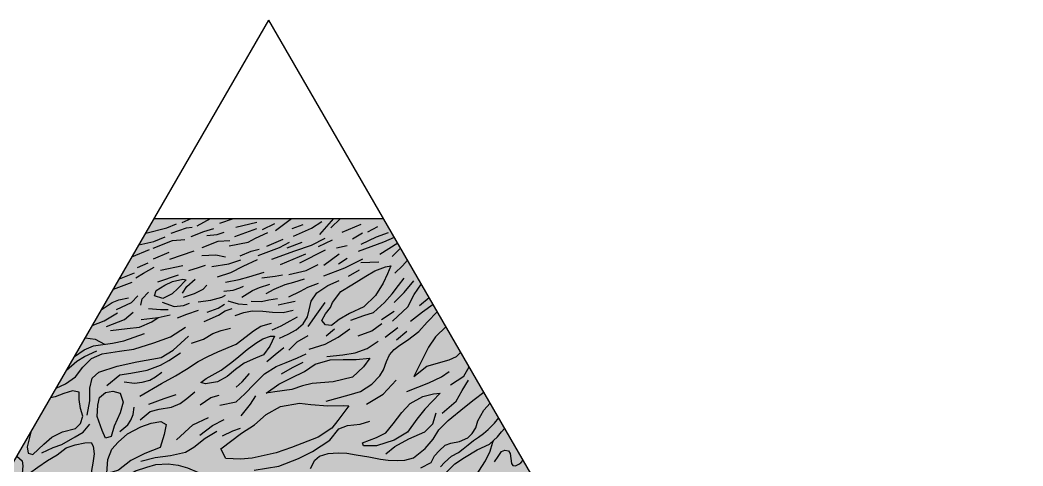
# Model space of a CAD drawing. Header units: millimetres. Extents: x 39 to 1913, y -1214 to 273.
# Drawn here: x 1341.1 to 1494, y -191.9 to -123.9 of the extents above; entities that cross this region are included whole.
import ezdxf

# ---------------------------------------------------------------- set-up
doc = ezdxf.new("R2010")
doc.units = ezdxf.units.MM

msp = doc.modelspace()

# ---------------------------------------------------------------- hatches: boundary and pattern name
at = {"transparency": 33554483}
h = msp.add_hatch(color=43, dxfattribs=at)
h.dxf.hatch_style = 1
h.paths.add_polyline_path([(1396.52, -154.19), (1361.52, -154.19), (1321.52, -223.48), (1379.02, -256.67), (1436.52, -223.48)])

# ---------------------------------------------------------------- linework, layer by layer
at = {"color": 252}
for points in [[(1264.02, -323.07), (1379.02, -123.88)], [(1494.02, -323.07), (1379.02, -123.88)], [(1361.52, -154.19), (1396.52, -154.19)], [(1365.8, -154.77), (1367.16, -154.19)], [(1368.09, -155.29), (1370.09, -154.19)], [(1371.56, -154.9), (1373.62, -154.19)], [(1380.02, -156.02), (1382.45, -154.19)], [(1386.77, -156.64), (1388.9, -154.19)], [(1388.47, -155.58), (1389.92, -154.19)], [(1360.24, -156.41), (1363.46, -155.59), (1364.94, -155.01)], [(1364.13, -156.43), (1366.47, -155.59), (1367.33, -155.5)], [(1367.14, -156.92), (1369.12, -156.15), (1370.61, -155.72)], [(1373.82, -156.92), (1377.2, -155.7)], [(1373.99, -155.48), (1377.2, -154.73)], [(1378.02, -155.85), (1379.93, -154.94)], [(1382.56, -155.72), (1384.26, -155.07)], [(1382.77, -156.88), (1385.51, -155.67), (1387.1, -154.64)], [(1390.2, -156.26), (1393.1, -155.05)], [(1394.1, -156.2), (1395.65, -155.41)], [(1359.19, -158.22), (1361.46, -157.68), (1363.22, -156.95)], [(1361.37, -158.69), (1364.34, -157.53), (1366.21, -157.38)], [(1368.84, -158.62), (1371.29, -157.66), (1373.04, -157.53)], [(1369.57, -156.77), (1371.12, -156.64), (1372.22, -156.28)], [(1372.97, -158.34), (1375.84, -157.78), (1377, -157.18), (1378.87, -156.32)], [(1378.71, -158.41), (1381.18, -157.35)], [(1379.48, -160.39), (1382.95, -159.11), (1385.51, -158.26), (1387.58, -157.18)], [(1386.58, -158.44), (1388.71, -157.44)], [(1391.75, -157.3), (1393.29, -156.35)], [(1392.67, -159.16), (1396.57, -157.76), (1398.17, -157.05)], [(1393.1, -158.1), (1395.42, -156.95), (1397.27, -156.33)], [(1358.14, -160.05), (1360.79, -158.93)], [(1374.65, -159.87), (1376.33, -159.18), (1377.56, -158.84)], [(1377.37, -159.81), (1380.62, -158.58), (1382.15, -157.8)], [(1381.78, -158.67), (1384.08, -157.77)], [(1383.74, -160.95), (1387.64, -158.94)], [(1389.32, -158.67), (1390.97, -158.29)], [(1395.95, -159.63), (1398.66, -157.9)], [(1397.8, -159.97), (1399.11, -158.69)], [(1361.43, -160.35), (1363.82, -159.33)], [(1363.91, -160.37), (1367.61, -159.12)], [(1368.8, -159.83), (1370.93, -159.74), (1372.39, -160.02)], [(1370.3, -161.51), (1372.91, -161.12), (1374.74, -160.5)], [(1371.19, -163.08), (1373.22, -162.43), (1375.07, -161.44), (1377.28, -160.45)], [(1380.8, -161.22), (1384.66, -159.56)], [(1387.39, -161.31), (1389.75, -159.57)], [(1387.39, -162.91), (1390.58, -161.72), (1393.33, -160.31)], [(1389.64, -161.08), (1390.94, -160.21)], [(1398.25, -162.53), (1399.42, -161.42), (1400.17, -160.52)], [(1358.74, -163.23), (1359.9, -162.52), (1361.54, -161.59)], [(1359, -161.64), (1360.59, -160.93)], [(1362.49, -162.05), (1365.91, -161.36)], [(1366.81, -162.09), (1368.29, -161.68), (1369.35, -161.3)], [(1382.04, -162.72), (1384.7, -162.1), (1386.55, -161.21)], [(1388.74, -167.01), (1389.97, -165.31), (1391.69, -164.31), (1393.81, -163), (1395.17, -162.19), (1396.81, -161.55), (1397.64, -161.42), (1397.13, -162.61), (1396.45, -164.04), (1395.28, -165.93), (1393.52, -167.67), (1391.33, -168.69), (1389.76, -169.6), (1388.57, -170.49), (1387.67, -170.43), (1387.1, -169.73), (1387.63, -168.75), (1388.4, -167.75), (1388.74, -167.01)], [(1391.18, -162.97), (1392.82, -161.99)], [(1393.03, -160.87), (1395.78, -160.8)], [(1356.21, -163.39), (1358.51, -162.46)], [(1361.82, -165.17), (1363.15, -164.33), (1364.34, -163.77), (1365.88, -163.45), (1366.38, -163.55), (1365.13, -164.84), (1364.27, -165.66), (1362.83, -166.37), (1361.58, -165.96), (1361.82, -165.17)], [(1362.1, -163.85), (1365.24, -162.78)], [(1365.86, -165.55), (1366.49, -164.56), (1367.78, -163.45)], [(1372.42, -163.92), (1374.51, -163.47), (1375.97, -163.1), (1378.29, -162.39)], [(1377.95, -163.23), (1379.99, -162.97), (1381.11, -162.8)], [(1378.6, -165.64), (1379.8, -164.95), (1381.48, -164.26), (1382.81, -163.88), (1384.47, -163.4)], [(1380.64, -172.44), (1381.94, -171.82), (1383.18, -171.16), (1384.24, -170.24), (1384.9, -169.21), (1385.14, -168.11), (1385.45, -166.77), (1386.34, -165.5), (1388.02, -164.4), (1389.74, -163.64)], [(1391.54, -169.69), (1393.52, -168.99), (1394.96, -168.52), (1396.64, -166.99), (1397.81, -165.67), (1398.77, -164.42), (1399.64, -163.29)], [(1355.3, -164.96), (1358.15, -163.89)], [(1365.99, -166.18), (1367.69, -165.64), (1368.98, -164.95), (1369.54, -164.35)], [(1372.16, -165.27), (1373.56, -165.12), (1374.59, -164.76), (1375.15, -164.52)], [(1374.88, -166.16), (1376.51, -165.19), (1377.59, -164.72), (1379.16, -164.18)], [(1382.08, -166.13), (1383.86, -165.27), (1384.98, -164.65), (1386.6, -164.07)], [(1397.85, -169.86), (1400.21, -167.65), (1401.17, -165.76), (1402.28, -164.16)], [(1398.13, -167.01), (1399.64, -165.48), (1401.1, -163.68)], [(1353.46, -168.14), (1355.11, -167), (1356.12, -166.57), (1357.62, -166.31)], [(1355.77, -168.07), (1358.08, -167), (1359.02, -165.96)], [(1359.5, -167.42), (1359.71, -166.43), (1360.68, -165.42)], [(1368.23, -166.88), (1370.16, -166.63), (1371.82, -166.18), (1372.42, -165.9)], [(1376.32, -166.78), (1377.89, -166.87), (1379, -166.61), (1380.32, -166.39)], [(1402, -167.48), (1403.46, -166.22)], [(1360.66, -167.9), (1362.49, -168.09), (1363.65, -168.09)], [(1362.74, -166.95), (1364.55, -167.62), (1365.99, -167.47), (1366.92, -167.1)], [(1365.07, -169.34), (1366.49, -168.8), (1368.27, -168.15)], [(1369.13, -169.9), (1371.35, -168.93), (1372.34, -168.26), (1373.44, -167.94)], [(1369.61, -168.46), (1371.26, -167.85), (1372.27, -167.27)], [(1372.77, -166.76), (1374.34, -167.21), (1375.69, -167.3)], [(1373.87, -168.97), (1375.18, -168.54), (1376.47, -168.28), (1378.08, -168.31), (1379.59, -168.48), (1381.22, -168.5), (1382.7, -168.18)], [(1380.45, -167.34), (1381.8, -167.04), (1383.03, -166.78)], [(1385.03, -170.65), (1386.31, -168.79), (1387.61, -167.01)], [(1400.64, -169.84), (1402.46, -168.43), (1404.07, -167.27)], [(1352.09, -170.52), (1353.9, -169.79), (1355.93, -168.59)], [(1354.27, -170.67), (1356.98, -169.6), (1358.33, -168.46)], [(1354.87, -171.29), (1357.41, -170.99), (1359.3, -170.75), (1361.17, -169.94), (1362.12, -169.31)], [(1359.52, -169.57), (1362.12, -169.31), (1363.97, -168.86)], [(1379.52, -171.16), (1380.9, -170.56), (1382.27, -169.79), (1383.37, -169.19)], [(1387.77, -182.06), (1391.27, -181.11), (1393, -180.6), (1394.73, -179.45), (1395.95, -178.2), (1396.52, -177.28), (1396.96, -175.99), (1397.4, -175.01), (1398.12, -174.16), (1399, -173.52), (1400.15, -172.74), (1401.88, -171.42), (1403.14, -169.99), (1404.71, -168.39)], [(1396.19, -169.6), (1398.11, -168.31)], [(1346.58, -180.06), (1348.01, -179.43), (1349.51, -178.37), (1350.64, -176.87), (1351.94, -175.53), (1353.61, -174.85), (1356.21, -174.41), (1358.43, -174.1), (1361.47, -173.18), (1364, -172.25), (1366.29, -170.75)], [(1359.31, -181.31), (1362.64, -179.35), (1364.76, -178.21), (1366.47, -177.19), (1368.23, -176.01), (1369.73, -175.26), (1371.24, -174.51), (1374.05, -173.36), (1375.56, -172.2), (1376.66, -171.33), (1377.79, -170.6), (1379.44, -170.15)], [(1367.2, -173.23), (1369.02, -172.61), (1370.47, -171.75), (1371.74, -171.27), (1373.18, -170.92)], [(1385.16, -174.12), (1387.62, -173.37), (1389.57, -172.27), (1391.37, -171.02)], [(1387.75, -172.1), (1389.04, -171.04)], [(1392.65, -172.09), (1394.71, -171.3), (1396.26, -170.18)], [(1396.75, -172.28), (1398.66, -170.81)], [(1406.03, -170.67), (1404.42, -172.23), (1403.34, -173.82), (1402.42, -175.65), (1401.13, -178.3), (1403.1, -176.71), (1406.53, -175.76), (1407.61, -175.25), (1408.3, -174.6)], [(1349.38, -175.22), (1350.85, -174.2), (1352.27, -173.62), (1355.15, -173.21), (1356.91, -172.86), (1360.03, -171.72)], [(1351.01, -172.39), (1352.53, -172.58), (1353.97, -173.37)], [(1351.32, -184.21), (1351.7, -181.99), (1351.73, -180.08), (1352.08, -178.54), (1353.07, -177.62), (1355.9, -176.73), (1358.88, -176.08), (1362.57, -175.4), (1364.41, -174.3), (1365.58, -173.21), (1366.74, -172.12)], [(1376.96, -175.52), (1375.25, -176.25), (1373.94, -177.21), (1372.64, -178.28), (1371.16, -179.13), (1369.34, -179.41), (1368.66, -179.22), (1369.43, -178.58), (1371.74, -177.31), (1373.37, -176.12), (1374.41, -175.26), (1375.72, -174.17), (1377.02, -173.19), (1378.09, -172.55), (1379.27, -172.12), (1379.87, -172.12), (1379.16, -173.68), (1378.22, -174.98), (1376.96, -175.52)], [(1382.08, -174.26), (1383.35, -173.02), (1385, -172.06)], [(1398.49, -172.68), (1400.06, -171.37)], [(1378.71, -175.99), (1379.98, -174.94), (1381.32, -173.85)], [(1387.85, -175.22), (1390.31, -174.99), (1392.2, -174.67), (1394.01, -174.03), (1395.68, -172.91)], [(1348.17, -177.32), (1349.75, -175.96), (1350.89, -175.23), (1352.76, -174.39)], [(1354.28, -179.65), (1356.27, -178.06), (1357.94, -177.79), (1360.44, -177.32), (1362.49, -176.55), (1363.74, -175.84), (1365.55, -174.66)], [(1371.53, -182.67), (1374.01, -182.16), (1375.37, -180.93), (1376.75, -179.46), (1378.36, -177.87), (1380.15, -176.75), (1381.65, -176.17), (1383.37, -175.45), (1384.69, -174.84)], [(1378.6, -180.82), (1380.53, -179.46), (1382.46, -178.49), (1384.46, -177.55), (1386.07, -176.43), (1388.34, -175.73), (1390.34, -175.71), (1392.35, -175.71), (1394.41, -175.5), (1393.45, -176.83), (1391.78, -178.42), (1388.81, -179.12), (1385.62, -179.36), (1384.14, -179.74), (1382.5, -180.29), (1379.91, -180.65), (1378.6, -180.82)], [(1380.93, -177.89), (1382.61, -176.9), (1384.22, -176.09)], [(1406.72, -179.57), (1408.75, -178.25), (1409.58, -176.82)], [(1356.95, -179.13), (1358.52, -179.33), (1359.67, -179.18), (1360.87, -178.85), (1361.72, -178.32), (1362.71, -177.64)], [(1374.05, -179.92), (1374.95, -179.09), (1376.08, -177.85)], [(1393.88, -182.5), (1396.45, -180.98), (1398.42, -178.87)], [(1400.05, -180.59), (1403.41, -179.25), (1405.36, -178.35), (1406.51, -177.55)], [(1405.44, -183.88), (1407.59, -182.07), (1408.47, -180.44), (1409.46, -178.84)], [(1342.69, -186.81), (1342.13, -189.05), (1342.32, -190.02), (1343, -190.21), (1344.71, -188.61), (1345.91, -187.55), (1347.54, -186.73), (1349.51, -186.24), (1350.29, -185.46), (1350.63, -184.34), (1350.27, -183.18), (1350.1, -181.82), (1350.08, -180.7), (1349.08, -180.47), (1347.73, -180.89), (1346.42, -181.42), (1345.73, -181.55)], [(1353.61, -186.56), (1352.85, -184.4), (1352.95, -182.65), (1353.18, -181.51), (1354.12, -180.75), (1355.21, -180.51), (1356.33, -180.85), (1356.8, -182.23), (1356.33, -183.85), (1355.4, -185.88), (1354.94, -187.47), (1354.12, -187.72), (1353.61, -186.56)], [(1359.41, -184.91), (1360.89, -183.64), (1362.28, -183.26), (1364.16, -182.96), (1365.51, -182.4), (1366.49, -181.63), (1367.74, -180.61)], [(1360.72, -182.53), (1363.03, -181.63), (1364.89, -181.04)], [(1368.53, -182.64), (1370.16, -181.48), (1371.42, -181.16)], [(1374.78, -184.28), (1376.2, -182.54), (1377.01, -181.27)], [(1385.38, -192.35), (1386, -191.08), (1386.76, -190.48), (1388.07, -190.06), (1389.56, -189.96), (1390.89, -190), (1392.32, -190.27), (1394.25, -190.58), (1396.05, -190.91), (1397.23, -191.08), (1398.68, -191.14), (1399.76, -191.06), (1401.05, -190.73), (1402.83, -189.27), (1404.06, -187.86), (1404.95, -186.41), (1406.38, -184.99), (1408.86, -183), (1410.35, -181.79), (1411.82, -180.7)], [(1393.28, -188.44), (1395.41, -187.6), (1396.86, -186.88), (1397.99, -185.53), (1399.3, -183.78), (1400.58, -182.42), (1402.48, -181.33), (1404.11, -180.95), (1405.14, -180.83), (1402.81, -183.28), (1401.57, -184.8), (1400.14, -186.8), (1398.1, -188.03), (1395.45, -188.9), (1393.46, -188.9), (1393.28, -188.44)], [(1356.31, -186.68), (1357.51, -185.68), (1357.96, -184.95), (1358.3, -184.07), (1358.45, -182.98)], [(1371.71, -189.33), (1374.84, -186.96), (1376.82, -185.67), (1378.6, -184.11), (1380.78, -182.88), (1383.69, -182.37), (1385.39, -182.56), (1388.03, -182.78), (1390.4, -182.71), (1391.2, -182.78), (1389.55, -185.02), (1388.6, -186.2), (1386.53, -187.55), (1382.45, -189.12), (1380.14, -189.96), (1376.49, -190.74), (1374.67, -190.89), (1372.43, -190.81), (1371.71, -189.33)], [(1402.2, -192.24), (1403.75, -191.44), (1404.28, -190.42), (1404.98, -189.63), (1405.88, -188.77), (1406.79, -188.45), (1408.07, -188.24), (1409.35, -187.65), (1410.04, -187.01), (1410.58, -186.11), (1410.9, -185.04), (1411.8, -183.44), (1412.78, -182.35)], [(1364.94, -187.97), (1367.44, -185.65), (1369.83, -184.53)], [(1368.47, -187.26), (1370.44, -185.76), (1372.19, -184.85)], [(1396.86, -190.1), (1398.22, -188.98), (1400.35, -187.83), (1402.81, -186.76), (1404.02, -185.53), (1404.52, -183.85)], [(1405.2, -192.1), (1405.81, -191.41), (1406.88, -190.46), (1407.95, -189.92), (1408.66, -189.35), (1409.39, -188.71), (1410.24, -188.06), (1410.98, -187.54), (1411.73, -186.99), (1412.48, -186.37), (1413.44, -185.43), (1414.07, -184.6)], [(1344.37, -189.96), (1346.1, -189.11), (1347.43, -188.65), (1349.49, -187.51), (1350.71, -186.77), (1351.73, -185.56)], [(1354.31, -193.07), (1354.43, -190.97), (1355.05, -189.37), (1356.04, -188.33), (1357.46, -187.07), (1359.51, -185.99), (1361.07, -185.44), (1362.55, -185.14), (1363.33, -185.61), (1363.04, -187.15), (1362.42, -189.14), (1360.12, -190.07), (1357.98, -191.12), (1356.1, -192.58), (1355.11, -192.9), (1354.31, -193.07)], [(1371.96, -187.34), (1373.53, -186.6), (1374.67, -186.2)], [(1376.79, -192.61), (1380.55, -191.99), (1383.53, -190.79), (1385.67, -189.73), (1388.29, -188), (1389.69, -186.29), (1391.02, -185.78), (1392.96, -185.59), (1394.4, -185.1)], [(1405.95, -193.06), (1407.39, -191.63), (1408.85, -190.64), (1410.76, -189.49), (1412.64, -188.6), (1413.88, -187.49), (1414.49, -186.76), (1414.99, -186.19)], [(1359.47, -191.23), (1361.65, -190.68), (1364.03, -190.34), (1366.3, -189.83), (1367.59, -189.07), (1369.3, -187.72), (1371.09, -186.62)], [(1404.96, -196), (1405.5, -195.5), (1406.41, -195.15), (1407.91, -194.48), (1408.85, -194.03), (1410.37, -193.28), (1411.05, -192.73), (1412.07, -191.19), (1412.77, -189.69), (1413.11, -188.45), (1413.26, -188.05)], [(1341.26, -193.8), (1342.51, -193.06), (1343.8, -192.14), (1345.27, -191.13), (1346.73, -190.26), (1348.11, -189.19), (1349.47, -188.74), (1350.97, -188.41), (1351.9, -188.39), (1352.23, -188.91), (1352.37, -190.08), (1352.17, -191.5), (1351.96, -192.63), (1351.94, -193.74), (1352.06, -195.12)], [(1413.42, -191.33), (1413.99, -190.51), (1414.51, -189.73), (1415.01, -189.55), (1415.55, -189.62), (1415.83, -190.07), (1415.93, -190.81), (1416.03, -191.56), (1416.21, -191.86), (1416.63, -191.94), (1417.14, -191.68), (1417.43, -191.49), (1417.8, -191.05)], [(1340.59, -190.44), (1341.41, -191.15), (1341.49, -191.94), (1341.37, -193.09), (1341.14, -194.51), (1340.69, -196.36), (1340.34, -197.68), (1340.14, -198.83), (1339.85, -200.26)], [(1341.43, -201.19), (1343.12, -201.09), (1344.71, -200.56), (1346.23, -199.94), (1347.53, -199.47), (1348.81, -198.62), (1350.17, -197.78), (1352.64, -196.11), (1354.41, -195.02), (1355.79, -194.36), (1358.67, -192.69), (1360.42, -192.14), (1361.8, -191.71), (1363.68, -191.64), (1365.18, -191.83), (1366.58, -192.24), (1368.29, -192.96), (1369.92, -193.35)]]:
    msp.add_lwpolyline(points, dxfattribs=at)

doc.saveas('drawing.dxf')
